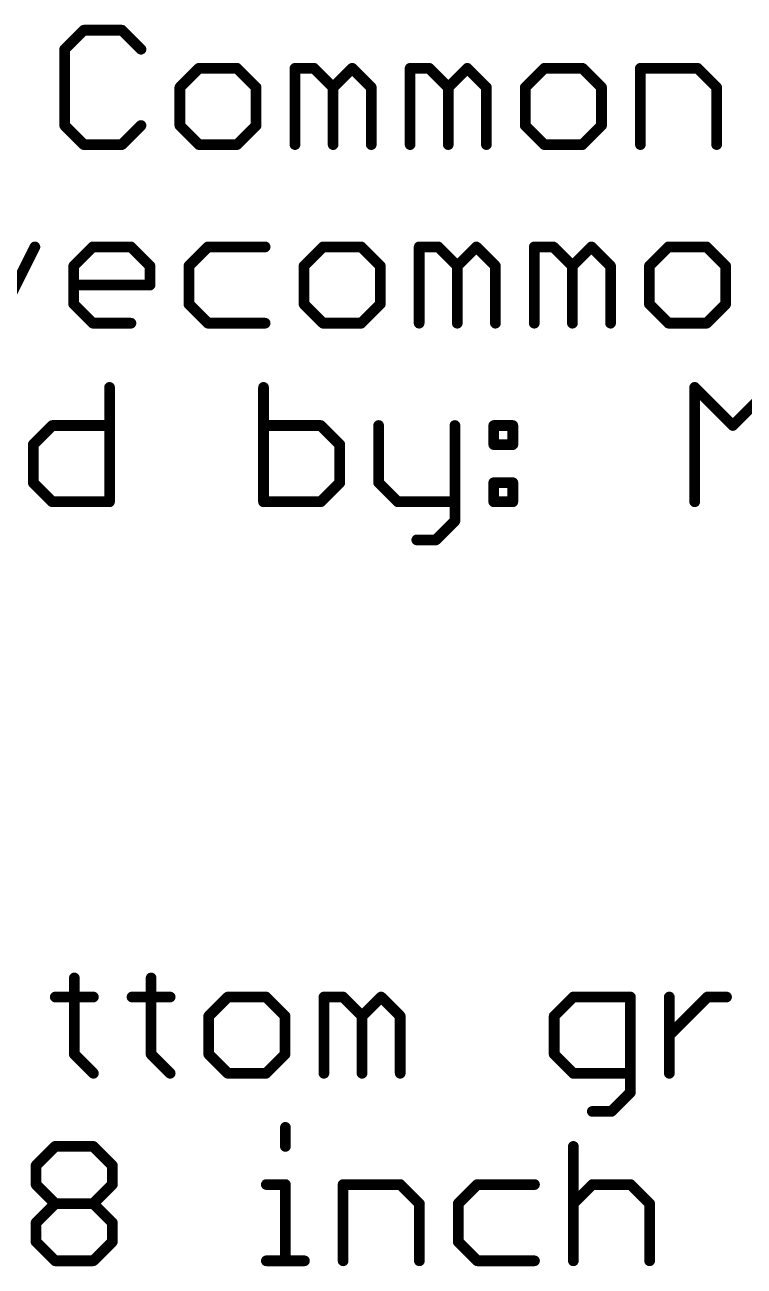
# Model space of a CAD drawing. Extents: x -47 to 60, y -34 to 22.
# Drawn here: x -4.37 to 5.86, y -33.66 to -16 of the extents above; entities that cross this region are included whole.
import ezdxf

# ---------------------------------------------------------------- set-up
doc = ezdxf.new("R2010")
doc.units = 0
doc.layers.add('51', color=253, linetype='CONTINUOUS')

msp = doc.modelspace()

# ---------------------------------------------------------------- linework, layer by layer
at = {"layer": '51', "const_width": 0.1524}
for points in [[(-3.5309, -16.0768), (-3.802, -16.348)], [(-2.9885, -16.0768), (-3.5309, -16.0768)], [(-2.7174, -16.348), (-2.9885, -16.0768)], [(-3.802, -16.348), (-3.802, -17.4326)], [(-1.8937, -16.6191), (-2.1649, -16.8903)], [(-1.3514, -16.6191), (-1.8937, -16.6191)], [(-1.0802, -16.8903), (-1.3514, -16.6191)], [(-0.5277, -17.7038), (-0.5277, -16.6191)], [(-0.5277, -16.6191), (-0.2565, -16.6191)], [(-0.2565, -16.6191), (0.0146, -16.8903)], [(0.0146, -16.8903), (0.2858, -16.6191)], [(0.2858, -16.6191), (0.557, -16.8903)], [(1.1095, -17.7038), (1.1095, -16.6191)], [(1.1095, -16.6191), (1.3806, -16.6191)], [(1.3806, -16.6191), (1.6518, -16.8903)], [(1.6518, -16.8903), (1.9229, -16.6191)], [(1.9229, -16.6191), (2.1941, -16.8903)], [(3.0178, -16.6191), (2.7466, -16.8903)], [(3.5601, -16.6191), (3.0178, -16.6191)], [(3.8313, -16.8903), (3.5601, -16.6191)], [(4.3838, -17.7038), (4.3838, -16.6191)], [(4.3838, -16.6191), (5.1973, -16.6191)], [(5.1973, -16.6191), (5.4684, -16.8903)], [(-2.1649, -16.8903), (-2.1649, -17.4326)], [(-1.0802, -17.4326), (-1.0802, -16.8903)], [(0.0146, -16.8903), (0.0146, -17.7038)], [(0.557, -16.8903), (0.557, -17.7038)], [(1.6518, -16.8903), (1.6518, -17.7038)], [(2.1941, -16.8903), (2.1941, -17.7038)], [(2.7466, -16.8903), (2.7466, -17.4326)], [(3.8313, -17.4326), (3.8313, -16.8903)], [(5.4684, -16.8903), (5.4684, -17.7038)], [(-3.802, -17.4326), (-3.5309, -17.7038)], [(-2.9885, -17.7038), (-2.7174, -17.4326)], [(-2.1649, -17.4326), (-1.8937, -17.7038)], [(-1.3514, -17.7038), (-1.0802, -17.4326)], [(2.7466, -17.4326), (3.0178, -17.7038)], [(3.5601, -17.7038), (3.8313, -17.4326)], [(-3.5309, -17.7038), (-2.9885, -17.7038)], [(-1.8937, -17.7038), (-1.3514, -17.7038)], [(3.0178, -17.7038), (3.5601, -17.7038)], [(-4.7684, -20.2438), (-4.2261, -19.1591)], [(-3.6736, -19.4303), (-3.4024, -19.1591)], [(-3.4024, -19.1591), (-2.8601, -19.1591)], [(-2.8601, -19.1591), (-2.589, -19.4303)], [(-1.7653, -19.1591), (-2.0365, -19.4303)], [(-0.9518, -19.1591), (-1.7653, -19.1591)], [(-0.1281, -19.1591), (-0.3993, -19.4303)], [(0.4142, -19.1591), (-0.1281, -19.1591)], [(0.6854, -19.4303), (0.4142, -19.1591)], [(1.2379, -20.2438), (1.2379, -19.1591)], [(1.2379, -19.1591), (1.509, -19.1591)], [(1.509, -19.1591), (1.7802, -19.4303)], [(1.7802, -19.4303), (2.0514, -19.1591)], [(2.0514, -19.1591), (2.3225, -19.4303)], [(2.875, -20.2438), (2.875, -19.1591)], [(2.875, -19.1591), (3.1462, -19.1591)], [(3.1462, -19.1591), (3.4173, -19.4303)], [(3.4173, -19.4303), (3.6885, -19.1591)], [(3.6885, -19.1591), (3.9597, -19.4303)], [(4.7833, -19.1591), (4.5122, -19.4303)], [(5.3257, -19.1591), (4.7833, -19.1591)], [(5.5968, -19.4303), (5.3257, -19.1591)], [(-3.6736, -19.9726), (-3.6736, -19.4303)], [(-2.589, -19.4303), (-2.589, -19.7015)], [(-2.0365, -19.4303), (-2.0365, -19.9726)], [(-0.3993, -19.4303), (-0.3993, -19.9726)], [(0.6854, -19.9726), (0.6854, -19.4303)], [(1.7802, -19.4303), (1.7802, -20.2438)], [(2.3225, -19.4303), (2.3225, -20.2438)], [(3.4173, -19.4303), (3.4173, -20.2438)], [(3.9597, -19.4303), (3.9597, -20.2438)], [(4.5122, -19.4303), (4.5122, -19.9726)], [(5.5968, -19.9726), (5.5968, -19.4303)], [(-2.589, -19.7015), (-3.6736, -19.7015)], [(-3.4024, -20.2438), (-3.6736, -19.9726)], [(-2.0365, -19.9726), (-1.7653, -20.2438)], [(-0.3993, -19.9726), (-0.1281, -20.2438)], [(0.4142, -20.2438), (0.6854, -19.9726)], [(4.5122, -19.9726), (4.7833, -20.2438)], [(5.3257, -20.2438), (5.5968, -19.9726)], [(-2.8601, -20.2438), (-3.4024, -20.2438)], [(-1.7653, -20.2438), (-0.9518, -20.2438)], [(-0.1281, -20.2438), (0.4142, -20.2438)], [(4.7833, -20.2438), (5.3257, -20.2438)], [(-3.1648, -21.1568), (-3.1648, -22.7838)], [(-0.9751, -21.1568), (-0.9751, -22.7838)], [(5.1562, -22.7838), (5.1562, -21.1568)], [(5.1562, -21.1568), (5.6985, -21.6991)], [(5.6985, -21.6991), (6.2409, -21.1568)], [(-4.2494, -21.9703), (-3.9783, -21.6991)], [(-3.9783, -21.6991), (-3.1648, -21.6991)], [(-0.1616, -21.6991), (-0.9751, -21.6991)], [(0.1095, -21.9703), (-0.1616, -21.6991)], [(0.662, -21.6991), (0.662, -22.5126)], [(1.7467, -21.6991), (1.7467, -23.055)], [(2.2992, -21.6991), (2.5704, -21.6991)], [(2.2992, -21.9703), (2.2992, -21.6991)], [(2.5704, -21.6991), (2.5704, -21.9703)], [(-4.2494, -22.5126), (-4.2494, -21.9703)], [(0.1095, -22.5126), (0.1095, -21.9703)], [(2.5704, -21.9703), (2.2992, -21.9703)], [(-3.9783, -22.7838), (-4.2494, -22.5126)], [(-0.1616, -22.7838), (0.1095, -22.5126)], [(0.662, -22.5126), (0.9332, -22.7838)], [(2.2992, -22.5126), (2.5704, -22.5126)], [(2.2992, -22.7838), (2.2992, -22.5126)], [(2.5704, -22.5126), (2.5704, -22.7838)], [(-3.1648, -22.7838), (-3.9783, -22.7838)], [(-0.9751, -22.7838), (-0.1616, -22.7838)], [(0.9332, -22.7838), (1.7467, -22.7838)], [(2.5704, -22.7838), (2.2992, -22.7838)], [(1.7467, -23.055), (1.4755, -23.3261)], [(1.4755, -23.3261), (1.2044, -23.3261)], [(-3.6653, -29.556), (-3.6653, -30.6406)], [(-2.5738, -29.556), (-2.5738, -30.6406)], [(-3.9364, -29.8271), (-3.3941, -29.8271)], [(-2.845, -29.8271), (-2.3027, -29.8271)], [(-1.4824, -29.8271), (-1.7536, -30.0983)], [(-0.9401, -29.8271), (-1.4824, -29.8271)], [(-0.6689, -30.0983), (-0.9401, -29.8271)], [(-0.1164, -30.9118), (-0.1164, -29.8271)], [(-0.1164, -29.8271), (0.1548, -29.8271)], [(0.1548, -29.8271), (0.4259, -30.0983)], [(0.4259, -30.0983), (0.6971, -29.8271)], [(0.6971, -29.8271), (0.9683, -30.0983)], [(3.4291, -29.8271), (3.1579, -30.0983)], [(4.2426, -29.8271), (3.4291, -29.8271)], [(4.2426, -31.183), (4.2426, -29.8271)], [(4.7951, -30.9118), (4.7951, -29.8271)], [(4.7951, -30.3695), (5.3374, -29.8271)], [(5.3374, -29.8271), (5.6086, -29.8271)], [(-1.7536, -30.0983), (-1.7536, -30.6406)], [(-0.6689, -30.6406), (-0.6689, -30.0983)], [(0.4259, -30.0983), (0.4259, -30.9118)], [(0.9683, -30.0983), (0.9683, -30.9118)], [(3.1579, -30.0983), (3.1579, -30.6406)], [(-3.6653, -30.6406), (-3.3941, -30.9118)], [(-2.5738, -30.6406), (-2.3027, -30.9118)], [(-1.7536, -30.6406), (-1.4824, -30.9118)], [(-0.9401, -30.9118), (-0.6689, -30.6406)], [(3.1579, -30.6406), (3.4291, -30.9118)], [(-1.4824, -30.9118), (-0.9401, -30.9118)], [(3.4291, -30.9118), (4.2426, -30.9118)], [(3.9714, -31.4541), (4.2426, -31.183)], [(3.7002, -31.4541), (3.9714, -31.4541)], [(-0.6638, -31.6806), (-0.6638, -31.9518)], [(-4.2093, -32.223), (-3.9381, -31.9518)], [(-3.9381, -31.9518), (-3.3958, -31.9518)], [(-3.3958, -31.9518), (-3.1246, -32.223)], [(3.4308, -31.9518), (3.4308, -33.5788)], [(-4.2093, -32.4941), (-4.2093, -32.223)], [(-3.1246, -32.223), (-3.1246, -32.4941)], [(-3.9381, -32.7653), (-4.2093, -32.4941)], [(-3.1246, -32.4941), (-3.3958, -32.7653)], [(-0.935, -32.4941), (-0.6638, -32.4941)], [(-0.6638, -32.4941), (-0.6638, -33.5788)], [(0.1565, -33.5788), (0.1565, -32.4941)], [(0.1565, -32.4941), (0.9699, -32.4941)], [(0.9699, -32.4941), (1.2411, -32.7653)], [(2.0648, -32.4941), (1.7936, -32.7653)], [(2.8783, -32.4941), (2.0648, -32.4941)], [(3.4308, -32.7653), (3.7019, -32.4941)], [(3.7019, -32.4941), (4.2443, -32.4941)], [(4.2443, -32.4941), (4.5154, -32.7653)], [(-4.2093, -33.0365), (-3.9381, -32.7653)], [(-3.9381, -32.7653), (-3.3958, -32.7653)], [(-3.3958, -32.7653), (-3.1246, -33.0365)], [(1.2411, -32.7653), (1.2411, -33.5788)], [(1.7936, -32.7653), (1.7936, -33.3076)], [(4.5154, -32.7653), (4.5154, -33.5788)], [(-4.2093, -33.3076), (-4.2093, -33.0365)], [(-3.1246, -33.0365), (-3.1246, -33.3076)], [(-3.9381, -33.5788), (-4.2093, -33.3076)], [(-3.1246, -33.3076), (-3.3958, -33.5788)], [(1.7936, -33.3076), (2.0648, -33.5788)], [(-3.3958, -33.5788), (-3.9381, -33.5788)], [(-0.935, -33.5788), (-0.3927, -33.5788)], [(2.0648, -33.5788), (2.8783, -33.5788)]]:
    msp.add_lwpolyline(points, dxfattribs=at)
at = {"layer": '51', "const_width": 0.0762}
for points in [[(-3.5309, -16.0387, 1), (-3.5309, -16.1149)], [(-3.5039, -16.1038, 1), (-3.5578, -16.0499)], [(-2.9616, -16.0499, 1), (-3.0155, -16.1038)], [(-2.9885, -16.1149, 1), (-2.9885, -16.0387)], [(-3.829, -16.321, 1), (-3.7751, -16.3749)], [(-3.7639, -16.348, 1), (-3.8401, -16.348)], [(-2.7443, -16.3749, 1), (-2.6904, -16.321)], [(-1.8937, -16.581, 1), (-1.8937, -16.6572)], [(-1.8668, -16.6461, 1), (-1.9206, -16.5922)], [(-1.3244, -16.5922, 1), (-1.3783, -16.6461)], [(-1.3514, -16.6572, 1), (-1.3514, -16.581)], [(-0.4896, -16.6191, 1), (-0.5658, -16.6191)], [(-0.5277, -16.581, 1), (-0.5277, -16.6572)], [(-0.2296, -16.5922, 1), (-0.2835, -16.6461)], [(-0.2565, -16.6572, 1), (-0.2565, -16.581)], [(0.3127, -16.5922, 1), (0.2588, -16.6461)], [(0.3127, -16.6461, 1), (0.2588, -16.5922)], [(1.1476, -16.6191, 1), (1.0714, -16.6191)], [(1.1095, -16.581, 1), (1.1095, -16.6572)], [(1.4076, -16.5922, 1), (1.3537, -16.6461)], [(1.3806, -16.6572, 1), (1.3806, -16.581)], [(1.9499, -16.5922, 1), (1.896, -16.6461)], [(1.9499, -16.6461, 1), (1.896, -16.5922)], [(3.0178, -16.581, 1), (3.0178, -16.6572)], [(3.0447, -16.6461, 1), (2.9908, -16.5922)], [(3.587, -16.5922, 1), (3.5332, -16.6461)], [(3.5601, -16.6572, 1), (3.5601, -16.581)], [(4.4219, -16.6191, 1), (4.3457, -16.6191)], [(4.3838, -16.581, 1), (4.3838, -16.6572)], [(5.2242, -16.5922, 1), (5.1703, -16.6461)], [(5.1973, -16.6572, 1), (5.1973, -16.581)], [(-2.1268, -16.8903, 1), (-2.203, -16.8903)], [(-2.1918, -16.8634, 1), (-2.1379, -16.9172)], [(-1.0421, -16.8903, 1), (-1.1183, -16.8903)], [(-1.1071, -16.9172, 1), (-1.0533, -16.8634)], [(0.0527, -16.8903, 1), (-0.0235, -16.8903)], [(-0.0123, -16.8634, 1), (0.0416, -16.9172)], [(-0.0123, -16.9172, 1), (0.0416, -16.8634)], [(0.5951, -16.8903, 1), (0.5189, -16.8903)], [(0.53, -16.9172, 1), (0.5839, -16.8634)], [(1.6899, -16.8903, 1), (1.6137, -16.8903)], [(1.6248, -16.8634, 1), (1.6787, -16.9172)], [(1.6248, -16.9172, 1), (1.6787, -16.8634)], [(2.2322, -16.8903, 1), (2.156, -16.8903)], [(2.1672, -16.9172, 1), (2.2211, -16.8634)], [(2.7847, -16.8903, 1), (2.7085, -16.8903)], [(2.7197, -16.8634, 1), (2.7735, -16.9172)], [(3.8694, -16.8903, 1), (3.7932, -16.8903)], [(3.8043, -16.9172, 1), (3.8582, -16.8634)], [(5.5065, -16.8903, 1), (5.4303, -16.8903)], [(5.4415, -16.9172, 1), (5.4954, -16.8634)], [(-3.7751, -17.4057, 1), (-3.829, -17.4596)], [(-3.8401, -17.4326, 1), (-3.7639, -17.4326)], [(-2.6904, -17.4596, 1), (-2.7443, -17.4057)], [(-2.1379, -17.4057, 1), (-2.1918, -17.4596)], [(-2.203, -17.4326, 1), (-2.1268, -17.4326)], [(-1.1183, -17.4326, 1), (-1.0421, -17.4326)], [(-1.0533, -17.4596, 1), (-1.1071, -17.4057)], [(2.7735, -17.4057, 1), (2.7197, -17.4596)], [(2.7085, -17.4326, 1), (2.7847, -17.4326)], [(3.7932, -17.4326, 1), (3.8694, -17.4326)], [(3.8582, -17.4596, 1), (3.8043, -17.4057)], [(-3.5309, -17.6657, 1), (-3.5309, -17.7419)], [(-3.5578, -17.7307, 1), (-3.5039, -17.6769)], [(-3.0155, -17.6769, 1), (-2.9616, -17.7307)], [(-2.9885, -17.7419, 1), (-2.9885, -17.6657)], [(-1.8937, -17.6657, 1), (-1.8937, -17.7419)], [(-1.9206, -17.7307, 1), (-1.8668, -17.6769)], [(-1.3783, -17.6769, 1), (-1.3244, -17.7307)], [(-1.3514, -17.7419, 1), (-1.3514, -17.6657)], [(3.0178, -17.6657, 1), (3.0178, -17.7419)], [(2.9908, -17.7307, 1), (3.0447, -17.6769)], [(3.5332, -17.6769, 1), (3.587, -17.7307)], [(3.5601, -17.7419, 1), (3.5601, -17.6657)], [(-0.5658, -17.7038, 1), (-0.4896, -17.7038)], [(-0.0235, -17.7038, 1), (0.0527, -17.7038)], [(0.5189, -17.7038, 1), (0.5951, -17.7038)], [(1.0714, -17.7038, 1), (1.1476, -17.7038)], [(1.6137, -17.7038, 1), (1.6899, -17.7038)], [(2.156, -17.7038, 1), (2.2322, -17.7038)], [(4.3457, -17.7038, 1), (4.4219, -17.7038)], [(5.4303, -17.7038, 1), (5.5065, -17.7038)], [(-4.192, -19.1762, 1), (-4.2602, -19.1421)], [(-3.4024, -19.121, 1), (-3.4024, -19.1972)], [(-3.3755, -19.1861, 1), (-3.4294, -19.1322)], [(-2.8332, -19.1322, 1), (-2.8871, -19.1861)], [(-2.8601, -19.1972, 1), (-2.8601, -19.121)], [(-1.7653, -19.121, 1), (-1.7653, -19.1972)], [(-1.7384, -19.1861, 1), (-1.7922, -19.1322)], [(-0.9518, -19.1972, 1), (-0.9518, -19.121)], [(-0.1281, -19.121, 1), (-0.1281, -19.1972)], [(-0.1012, -19.1861, 1), (-0.1551, -19.1322)], [(0.4411, -19.1322, 1), (0.3873, -19.1861)], [(0.4142, -19.1972, 1), (0.4142, -19.121)], [(1.276, -19.1591, 1), (1.1998, -19.1591)], [(1.2379, -19.121, 1), (1.2379, -19.1972)], [(1.536, -19.1322, 1), (1.4821, -19.1861)], [(1.509, -19.1972, 1), (1.509, -19.121)], [(2.0783, -19.1322, 1), (2.0244, -19.1861)], [(2.0783, -19.1861, 1), (2.0244, -19.1322)], [(2.9131, -19.1591, 1), (2.8369, -19.1591)], [(2.875, -19.121, 1), (2.875, -19.1972)], [(3.1731, -19.1322, 1), (3.1192, -19.1861)], [(3.1462, -19.1972, 1), (3.1462, -19.121)], [(3.7154, -19.1322, 1), (3.6616, -19.1861)], [(3.7154, -19.1861, 1), (3.6616, -19.1322)], [(4.7833, -19.121, 1), (4.7833, -19.1972)], [(4.8103, -19.1861, 1), (4.7564, -19.1322)], [(5.3526, -19.1322, 1), (5.2987, -19.1861)], [(5.3257, -19.1972, 1), (5.3257, -19.121)], [(-3.6355, -19.4303, 1), (-3.7117, -19.4303)], [(-3.7006, -19.4034, 1), (-3.6467, -19.4572)], [(-2.5509, -19.4303, 1), (-2.6271, -19.4303)], [(-2.6159, -19.4572, 1), (-2.562, -19.4034)], [(-1.9984, -19.4303, 1), (-2.0746, -19.4303)], [(-2.0634, -19.4034, 1), (-2.0095, -19.4572)], [(-0.3612, -19.4303, 1), (-0.4374, -19.4303)], [(-0.4262, -19.4034, 1), (-0.3724, -19.4572)], [(0.7235, -19.4303, 1), (0.6473, -19.4303)], [(0.6584, -19.4572, 1), (0.7123, -19.4034)], [(1.8183, -19.4303, 1), (1.7421, -19.4303)], [(1.7532, -19.4034, 1), (1.8071, -19.4572)], [(1.7532, -19.4572, 1), (1.8071, -19.4034)], [(2.3606, -19.4303, 1), (2.2844, -19.4303)], [(2.2956, -19.4572, 1), (2.3495, -19.4034)], [(3.4554, -19.4303, 1), (3.3792, -19.4303)], [(3.3904, -19.4034, 1), (3.4443, -19.4572)], [(3.3904, -19.4572, 1), (3.4443, -19.4034)], [(3.9978, -19.4303, 1), (3.9216, -19.4303)], [(3.9327, -19.4572, 1), (3.9866, -19.4034)], [(4.5503, -19.4303, 1), (4.4741, -19.4303)], [(4.4852, -19.4034, 1), (4.5391, -19.4572)], [(5.6349, -19.4303, 1), (5.5587, -19.4303)], [(5.5699, -19.4572, 1), (5.6238, -19.4034)], [(-3.6736, -19.6634, 1), (-3.6736, -19.7396)], [(-2.6271, -19.7015, 1), (-2.5509, -19.7015)], [(-2.589, -19.7396, 1), (-2.589, -19.6634)], [(-3.6467, -19.9457, 1), (-3.7006, -19.9996)], [(-3.7117, -19.9726, 1), (-3.6355, -19.9726)], [(-2.0095, -19.9457, 1), (-2.0634, -19.9996)], [(-2.0746, -19.9726, 1), (-1.9984, -19.9726)], [(-0.3724, -19.9457, 1), (-0.4262, -19.9996)], [(-0.4374, -19.9726, 1), (-0.3612, -19.9726)], [(0.6473, -19.9726, 1), (0.7235, -19.9726)], [(0.7123, -19.9996, 1), (0.6584, -19.9457)], [(4.5391, -19.9457, 1), (4.4852, -19.9996)], [(4.4741, -19.9726, 1), (4.5503, -19.9726)], [(5.5587, -19.9726, 1), (5.6349, -19.9726)], [(5.6238, -19.9996, 1), (5.5699, -19.9457)], [(-3.4024, -20.2057, 1), (-3.4024, -20.2819)], [(-3.4294, -20.2707, 1), (-3.3755, -20.2169)], [(-2.8601, -20.2819, 1), (-2.8601, -20.2057)], [(-1.7653, -20.2057, 1), (-1.7653, -20.2819)], [(-1.7922, -20.2707, 1), (-1.7384, -20.2169)], [(-0.9518, -20.2819, 1), (-0.9518, -20.2057)], [(-0.1281, -20.2057, 1), (-0.1281, -20.2819)], [(-0.1551, -20.2707, 1), (-0.1012, -20.2169)], [(0.3873, -20.2169, 1), (0.4411, -20.2707)], [(0.4142, -20.2819, 1), (0.4142, -20.2057)], [(1.1998, -20.2438, 1), (1.276, -20.2438)], [(1.7421, -20.2438, 1), (1.8183, -20.2438)], [(2.2844, -20.2438, 1), (2.3606, -20.2438)], [(2.8369, -20.2438, 1), (2.9131, -20.2438)], [(3.3792, -20.2438, 1), (3.4554, -20.2438)], [(3.9216, -20.2438, 1), (3.9978, -20.2438)], [(4.7833, -20.2057, 1), (4.7833, -20.2819)], [(4.7564, -20.2707, 1), (4.8103, -20.2169)], [(5.2987, -20.2169, 1), (5.3526, -20.2707)], [(5.3257, -20.2819, 1), (5.3257, -20.2057)], [(-3.1267, -21.1568, 1), (-3.2029, -21.1568)], [(-0.937, -21.1568, 1), (-1.0132, -21.1568)], [(5.1943, -21.1568, 1), (5.1181, -21.1568)], [(5.1831, -21.1299, 1), (5.1293, -21.1838)], [(-3.9783, -21.661, 1), (-3.9783, -21.7372)], [(-3.9513, -21.7261, 1), (-4.0052, -21.6722)], [(-3.1648, -21.7372, 1), (-3.1648, -21.661)], [(-0.9751, -21.661, 1), (-0.9751, -21.7372)], [(-0.1347, -21.6722, 1), (-0.1886, -21.7261)], [(-0.1616, -21.7372, 1), (-0.1616, -21.661)], [(0.7001, -21.6991, 1), (0.6239, -21.6991)], [(1.7848, -21.6991, 1), (1.7086, -21.6991)], [(2.2992, -21.661, 1), (2.2992, -21.7372)], [(2.3373, -21.6991, 1), (2.2611, -21.6991)], [(2.6085, -21.6991, 1), (2.5323, -21.6991)], [(2.5704, -21.7372, 1), (2.5704, -21.661)], [(5.6716, -21.6722, 1), (5.7255, -21.7261)], [(5.6716, -21.7261, 1), (5.7255, -21.6722)], [(-4.2113, -21.9703, 1), (-4.2875, -21.9703)], [(-4.2764, -21.9434, 1), (-4.2225, -21.9972)], [(0.1476, -21.9703, 1), (0.0714, -21.9703)], [(0.0826, -21.9972, 1), (0.1365, -21.9434)], [(2.2992, -21.9322, 1), (2.2992, -22.0084)], [(2.2611, -21.9703, 1), (2.3373, -21.9703)], [(2.5323, -21.9703, 1), (2.6085, -21.9703)], [(2.5704, -22.0084, 1), (2.5704, -21.9322)], [(-4.2225, -22.4857, 1), (-4.2764, -22.5396)], [(-4.2875, -22.5126, 1), (-4.2113, -22.5126)], [(0.0714, -22.5126, 1), (0.1476, -22.5126)], [(0.1365, -22.5396, 1), (0.0826, -22.4857)], [(0.689, -22.4857, 1), (0.6351, -22.5396)], [(0.6239, -22.5126, 1), (0.7001, -22.5126)], [(2.2992, -22.4745, 1), (2.2992, -22.5507)], [(2.3373, -22.5126, 1), (2.2611, -22.5126)], [(2.6085, -22.5126, 1), (2.5323, -22.5126)], [(2.5704, -22.5507, 1), (2.5704, -22.4745)], [(-3.9783, -22.7457, 1), (-3.9783, -22.8219)], [(-4.0052, -22.8107, 1), (-3.9513, -22.7569)], [(-3.2029, -22.7838, 1), (-3.1267, -22.7838)], [(-3.1648, -22.8219, 1), (-3.1648, -22.7457)], [(-0.9751, -22.7457, 1), (-0.9751, -22.8219)], [(-1.0132, -22.7838, 1), (-0.937, -22.7838)], [(-0.1886, -22.7569, 1), (-0.1347, -22.8107)], [(-0.1616, -22.8219, 1), (-0.1616, -22.7457)], [(0.9332, -22.7457, 1), (0.9332, -22.8219)], [(0.9063, -22.8107, 1), (0.9601, -22.7569)], [(1.7467, -22.8219, 1), (1.7467, -22.7457)], [(2.2992, -22.7457, 1), (2.2992, -22.8219)], [(2.2611, -22.7838, 1), (2.3373, -22.7838)], [(2.5323, -22.7838, 1), (2.6085, -22.7838)], [(2.5704, -22.8219, 1), (2.5704, -22.7457)], [(5.1181, -22.7838, 1), (5.1943, -22.7838)], [(1.7086, -23.055, 1), (1.7848, -23.055)], [(1.7736, -23.0819, 1), (1.7198, -23.028)], [(1.2044, -23.288, 1), (1.2044, -23.3642)], [(1.4486, -23.2992, 1), (1.5025, -23.3531)], [(1.4755, -23.3642, 1), (1.4755, -23.288)], [(-3.6272, -29.556, 1), (-3.7034, -29.556)], [(-2.5357, -29.556, 1), (-2.6119, -29.556)], [(-3.9364, -29.789, 1), (-3.9364, -29.8652)], [(-3.3941, -29.8652, 1), (-3.3941, -29.789)], [(-2.845, -29.789, 1), (-2.845, -29.8652)], [(-2.3027, -29.8652, 1), (-2.3027, -29.789)], [(-1.4824, -29.789, 1), (-1.4824, -29.8652)], [(-1.4555, -29.8541, 1), (-1.5093, -29.8002)], [(-0.9131, -29.8002, 1), (-0.967, -29.8541)], [(-0.9401, -29.8652, 1), (-0.9401, -29.789)], [(-0.0783, -29.8271, 1), (-0.1545, -29.8271)], [(-0.1164, -29.789, 1), (-0.1164, -29.8652)], [(0.1817, -29.8002, 1), (0.1278, -29.8541)], [(0.1548, -29.8652, 1), (0.1548, -29.789)], [(0.724, -29.8002, 1), (0.6701, -29.8541)], [(0.724, -29.8541, 1), (0.6701, -29.8002)], [(3.4291, -29.789, 1), (3.4291, -29.8652)], [(3.456, -29.8541, 1), (3.4021, -29.8002)], [(4.2807, -29.8271, 1), (4.2045, -29.8271)], [(4.2426, -29.8652, 1), (4.2426, -29.789)], [(4.8332, -29.8271, 1), (4.757, -29.8271)], [(5.3374, -29.789, 1), (5.3374, -29.8652)], [(5.3643, -29.8541, 1), (5.3104, -29.8002)], [(5.6086, -29.8652, 1), (5.6086, -29.789)], [(-1.7155, -30.0983, 1), (-1.7917, -30.0983)], [(-1.7805, -30.0714, 1), (-1.7266, -30.1252)], [(-0.6308, -30.0983, 1), (-0.707, -30.0983)], [(-0.6958, -30.1252, 1), (-0.642, -30.0714)], [(0.464, -30.0983, 1), (0.3878, -30.0983)], [(0.399, -30.0714, 1), (0.4529, -30.1252)], [(0.399, -30.1252, 1), (0.4529, -30.0714)], [(1.0064, -30.0983, 1), (0.9302, -30.0983)], [(0.9413, -30.1252, 1), (0.9952, -30.0714)], [(3.196, -30.0983, 1), (3.1198, -30.0983)], [(3.131, -30.0714, 1), (3.1848, -30.1252)], [(4.7681, -30.3425, 1), (4.822, -30.3964)], [(-3.6383, -30.6137, 1), (-3.6922, -30.6676)], [(-3.7034, -30.6406, 1), (-3.6272, -30.6406)], [(-2.5469, -30.6137, 1), (-2.6008, -30.6676)], [(-2.6119, -30.6406, 1), (-2.5357, -30.6406)], [(-1.7266, -30.6137, 1), (-1.7805, -30.6676)], [(-1.7917, -30.6406, 1), (-1.7155, -30.6406)], [(-0.707, -30.6406, 1), (-0.6308, -30.6406)], [(-0.642, -30.6676, 1), (-0.6958, -30.6137)], [(3.1848, -30.6137, 1), (3.131, -30.6676)], [(3.1198, -30.6406, 1), (3.196, -30.6406)], [(-3.4211, -30.9387, 1), (-3.3672, -30.8849)], [(-2.3296, -30.9387, 1), (-2.2757, -30.8849)], [(-1.4824, -30.8737, 1), (-1.4824, -30.9499)], [(-1.5093, -30.9387, 1), (-1.4555, -30.8849)], [(-0.967, -30.8849, 1), (-0.9131, -30.9387)], [(-0.9401, -30.9499, 1), (-0.9401, -30.8737)], [(-0.1545, -30.9118, 1), (-0.0783, -30.9118)], [(0.3878, -30.9118, 1), (0.464, -30.9118)], [(0.9302, -30.9118, 1), (1.0064, -30.9118)], [(3.4291, -30.8737, 1), (3.4291, -30.9499)], [(3.4021, -30.9387, 1), (3.456, -30.8849)], [(4.2426, -30.9499, 1), (4.2426, -30.8737)], [(4.757, -30.9118, 1), (4.8332, -30.9118)], [(4.2045, -31.183, 1), (4.2807, -31.183)], [(4.2695, -31.2099, 1), (4.2156, -31.156)], [(3.7002, -31.416, 1), (3.7002, -31.4922)], [(3.9445, -31.4272, 1), (3.9983, -31.4811)], [(3.9714, -31.4922, 1), (3.9714, -31.416)], [(-0.6257, -31.6806, 1), (-0.7019, -31.6806)], [(-3.9381, -31.9137, 1), (-3.9381, -31.9899)], [(-3.9112, -31.9788, 1), (-3.9651, -31.9249)], [(-3.3689, -31.9249, 1), (-3.4227, -31.9788)], [(-3.3958, -31.9899, 1), (-3.3958, -31.9137)], [(-0.7019, -31.9518, 1), (-0.6257, -31.9518)], [(3.4689, -31.9518, 1), (3.3927, -31.9518)], [(-4.1712, -32.223, 1), (-4.2474, -32.223)], [(-4.2362, -32.196, 1), (-4.1824, -32.2499)], [(-3.0865, -32.223, 1), (-3.1627, -32.223)], [(-3.1516, -32.2499, 1), (-3.0977, -32.196)], [(-4.1824, -32.4672, 1), (-4.2362, -32.5211)], [(-4.2474, -32.4941, 1), (-4.1712, -32.4941)], [(-3.1627, -32.4941, 1), (-3.0865, -32.4941)], [(-3.0977, -32.5211, 1), (-3.1516, -32.4672)], [(-0.935, -32.456, 1), (-0.935, -32.5322)], [(-0.6257, -32.4941, 1), (-0.7019, -32.4941)], [(-0.6638, -32.5322, 1), (-0.6638, -32.456)], [(0.1946, -32.4941, 1), (0.1184, -32.4941)], [(0.1565, -32.456, 1), (0.1565, -32.5322)], [(0.9969, -32.4672, 1), (0.943, -32.5211)], [(0.9699, -32.5322, 1), (0.9699, -32.456)], [(2.0648, -32.456, 1), (2.0648, -32.5322)], [(2.0917, -32.5211, 1), (2.0378, -32.4672)], [(2.8783, -32.5322, 1), (2.8783, -32.456)], [(3.7019, -32.456, 1), (3.7019, -32.5322)], [(3.7289, -32.5211, 1), (3.675, -32.4672)], [(4.2712, -32.4672, 1), (4.2173, -32.5211)], [(4.2443, -32.5322, 1), (4.2443, -32.456)], [(-3.9381, -32.7272, 1), (-3.9381, -32.8034)], [(-3.9112, -32.7922, 1), (-3.9651, -32.7384)], [(-3.9651, -32.7922, 1), (-3.9112, -32.7384)], [(-3.3689, -32.7384, 1), (-3.4227, -32.7922)], [(-3.4227, -32.7384, 1), (-3.3689, -32.7922)], [(-3.3958, -32.8034, 1), (-3.3958, -32.7272)], [(1.2792, -32.7653, 1), (1.203, -32.7653)], [(1.2142, -32.7922, 1), (1.2681, -32.7384)], [(1.8317, -32.7653, 1), (1.7555, -32.7653)], [(1.7667, -32.7384, 1), (1.8205, -32.7922)], [(3.4038, -32.7384, 1), (3.4577, -32.7922)], [(4.5535, -32.7653, 1), (4.4773, -32.7653)], [(4.4885, -32.7922, 1), (4.5424, -32.7384)], [(-4.1712, -33.0365, 1), (-4.2474, -33.0365)], [(-4.2362, -33.0095, 1), (-4.1824, -33.0634)], [(-3.0865, -33.0365, 1), (-3.1627, -33.0365)], [(-3.1516, -33.0634, 1), (-3.0977, -33.0095)], [(-4.1824, -33.2807, 1), (-4.2362, -33.3346)], [(-4.2474, -33.3076, 1), (-4.1712, -33.3076)], [(-3.1627, -33.3076, 1), (-3.0865, -33.3076)], [(-3.0977, -33.3346, 1), (-3.1516, -33.2807)], [(1.8205, -33.2807, 1), (1.7667, -33.3346)], [(1.7555, -33.3076, 1), (1.8317, -33.3076)], [(-3.9381, -33.5407, 1), (-3.9381, -33.6169)], [(-3.9651, -33.6057, 1), (-3.9112, -33.5519)], [(-3.4227, -33.5519, 1), (-3.3689, -33.6057)], [(-3.3958, -33.6169, 1), (-3.3958, -33.5407)], [(-0.935, -33.5407, 1), (-0.935, -33.6169)], [(-0.7019, -33.5788, 1), (-0.6257, -33.5788)], [(-0.3927, -33.6169, 1), (-0.3927, -33.5407)], [(0.1184, -33.5788, 1), (0.1946, -33.5788)], [(1.203, -33.5788, 1), (1.2792, -33.5788)], [(2.0648, -33.5407, 1), (2.0648, -33.6169)], [(2.0378, -33.6057, 1), (2.0917, -33.5519)], [(2.8783, -33.6169, 1), (2.8783, -33.5407)], [(3.3927, -33.5788, 1), (3.4689, -33.5788)], [(4.4773, -33.5788, 1), (4.5535, -33.5788)]]:
    msp.add_lwpolyline(points, format="xyb", dxfattribs=at)

doc.saveas('drawing.dxf')
